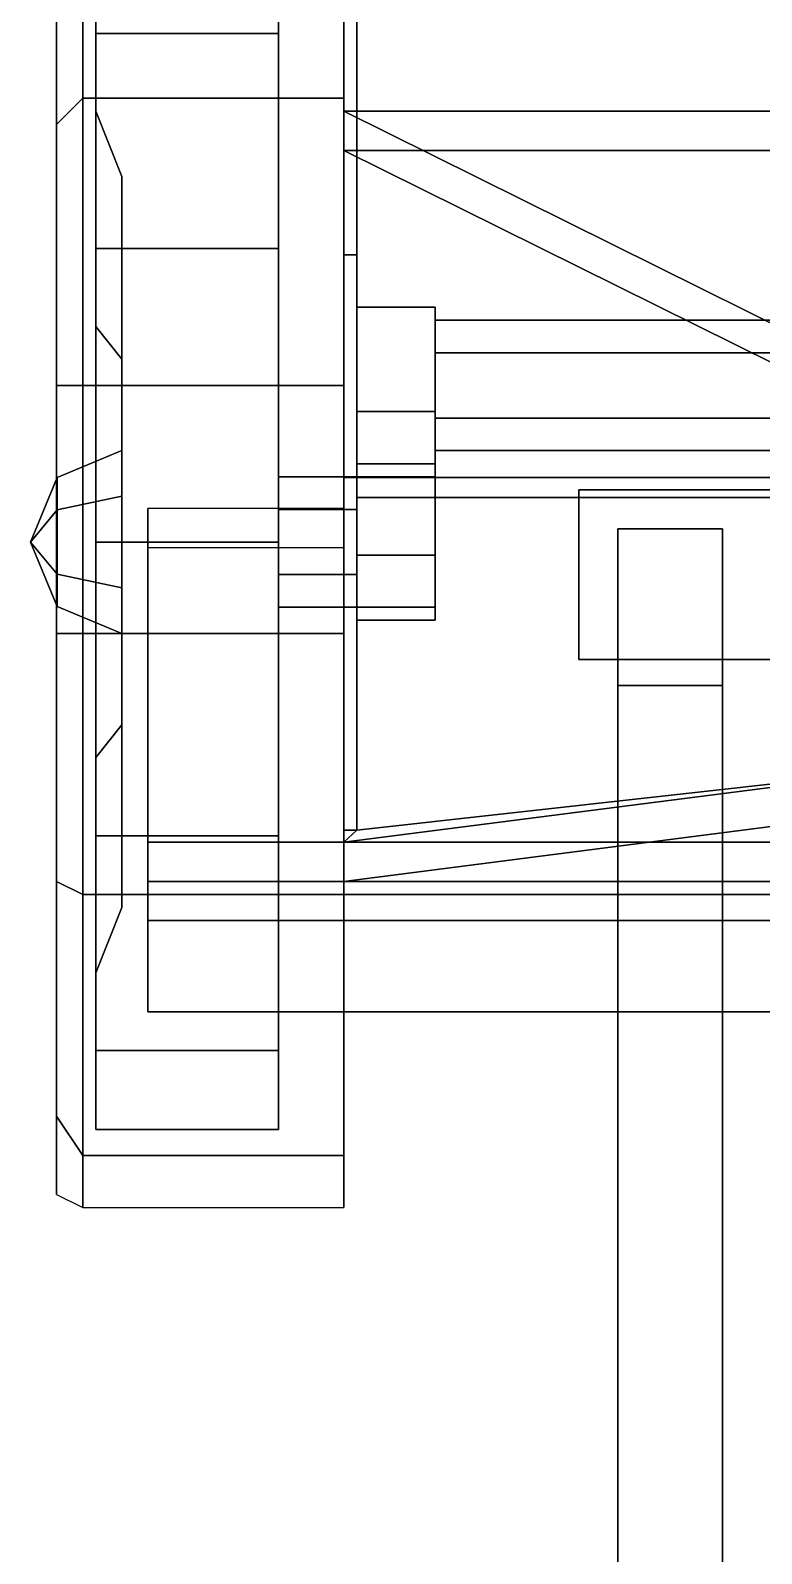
# Model space of a CAD drawing. Header units: millimetres. Extents: x -19 to 0.8, y -3.3 to 6.
# Drawn here: x -0.84 to -0.28, y -0.775 to 0.392 of the extents above; entities that cross this region are included whole.
import ezdxf

# ---------------------------------------------------------------- set-up
doc = ezdxf.new("R2010")
doc.units = ezdxf.units.MM
doc.layers.add('trail2', color=4, linetype='Continuous')
doc.layers.add('wheels', color=2, linetype='Continuous')

msp = doc.modelspace()

# ---------------------------------------------------------------- linework, layer by layer
for points in [[(-0.6, 0.51, 0.48), (-0.6, 0.49, 0.67), (-0.6, 0.2462, 0.48)], [(-0.82, 0.45, 0.66), (-0.82, 0.32, 0.84), (-0.8, 0.34, 0.86), (-0.8, 0.49, 0.67)], [(-0.8, 0.49, 0.67), (-0.8, 0.34, 0.86), (-0.6, 0.34, 0.86), (-0.6, 0.49, 0.67)], [(-0.6, 0.49, 0.67), (-0.6, 0.34, 0.86), (-0.6, 0.2462, 0.48)], [(-0.82, 0.42, 0.65), (-0.82, 0.3, 0.81), (-0.82, 0.32, 0.84), (-0.82, 0.45, 0.66)], [(-0.12, 0.45, 1.05), (-0.12, 0.0495, 0.926), (-0.6, 0.0495, 0.926), (-0.6, 0.45, 1.05)], [(-0.6, 0.45, 1.05), (-0.6, 0.0495, 0.926), (-0.6, 0.034, 0.9613), (-0.6, 0.43, 1.09)], [(-0.6, 0.43, 1.09), (-0.6, 0.034, 0.9613), (-0.6, -0.2208, 1.5392), (-0.6, 0.22, 1.5)], [(-0.6, 0.22, 1.5), (-0.59, 0.22, 1.5), (-0.59, 0.43, 1.09), (-0.6, 0.43, 1.09)], [(-0.59, 0.43, 1.09), (-0.59, 0.034, 0.9613), (-0.12, 0.034, 0.9613), (-0.12, 0.43, 1.09)], [(-0.59, 0.22, 1.5), (-0.59, -0.2208, 1.5392), (-0.59, 0.034, 0.9613), (-0.59, 0.43, 1.09)], [(-0.82, 0.32, 0.84), (-0.82, 0.12, 0.96), (-0.8, 0.12, 0.98), (-0.8, 0.34, 0.86)], [(-0.8, 0.34, 0.86), (-0.8, 0.12, 0.98), (-0.6, 0.12, 0.98), (-0.6, 0.34, 0.86)], [(-0.6, 0.34, 0.86), (-0.6, 0.1576, 0.9595), (-0.6, 0.2462, 0.48)], [(-0.6, 0.33, 0.29), (-0.6, 0.3, 0.29), (-0.6, -0.0043, 0.98), (-0.6, 0.0257, 0.98)], [(0.6, 0.33, 0.29), (0.6, 0.3, 0.29), (-0.6, 0.3, 0.29), (-0.6, 0.33, 0.29)], [(0.12, 0.0919, 0.83), (0.6, 0.33, 0.29), (-0.6, 0.33, 0.29), (-0.12, 0.0919, 0.83)], [(-0.12, 0.0919, 0.83), (-0.6, 0.33, 0.29), (-0.6, 0.0495, 0.926), (-0.12, 0.0495, 0.926)], [(-0.82, 0.3, 0.81), (-0.82, 0.12, 0.92), (-0.82, 0.12, 0.96), (-0.82, 0.32, 0.84)], [(-0.6, -0.26, 1.56), (-0.6, 0.3, 0.29), (-0.12, 0.0619, 0.83), (-0.12, -0.1983, 1.42)], [(-0.12, 0.0619, 0.83), (-0.6, 0.3, 0.29), (0.6, 0.3, 0.29), (0.12, 0.0619, 0.83)], [(-0.6, 0.1576, 0.9595), (-0.6, 0.0495, 0.926), (-0.6, 0.2462, 0.48)], [(-0.6, -0.2208, 1.5392), (-0.59, -0.2208, 1.5392), (-0.59, 0.22, 1.5), (-0.6, 0.22, 1.5)], [(-0.59, 0.05, 0.42), (-0.59, -0.05, 0.48), (-0.59, 0.06, 0.58), (-0.59, 0.18, 0.52)], [(-0.53, 0.18, 0.52), (-0.53, 0.05, 0.42), (-0.59, 0.05, 0.42), (-0.59, 0.18, 0.52)], [(-0.59, 0.18, 0.52), (-0.59, 0.06, 0.58), (-0.59, 0.1, 0.61), (-0.59, 0.18, 0.6)], [(-0.59, 0.18, 0.6), (-0.59, 0.1, 0.61), (-0.53, 0.1, 0.61), (-0.53, 0.18, 0.6)], [(-0.53, 0.18, 0.6), (-0.53, 0.18, 0.52), (-0.59, 0.18, 0.52), (-0.59, 0.18, 0.6)], [(-0.53, 0.06, 0.58), (-0.53, -0.05, 0.48), (-0.53, 0.05, 0.42), (-0.53, 0.18, 0.52)], [(-0.53, 0.1, 0.61), (-0.53, 0.06, 0.58), (-0.53, 0.18, 0.52), (-0.53, 0.18, 0.6)], [(0.53, 0.145, 0.5933), (0.53, 0.17, 0.55), (-0.53, 0.17, 0.55), (-0.53, 0.145, 0.5933)], [(0.53, 0.17, 0.55), (0.53, 0.145, 0.5067), (-0.53, 0.145, 0.5067), (-0.53, 0.17, 0.55)], [(-0.6, 0.1501, 0.63), (-0.6, 0.1501, 0.63), (-0.6, -0.27, 0.91), (-0.6, -0.47, 0.72)], [(-0.6, 0.1501, 0.63), (-0.6, 0.1501, 0.63), (-0.6, -0.47, 0.72), (-0.6, -0.51, 0.63)], [(-0.6, 0.1501, 0.63), (-0.6, 0.1501, 0.63), (-0.6, -0.07, 0.98), (-0.6, -0.27, 0.91)], [(-0.6, -0.0043, 0.98), (-0.6, -0.07, 0.98), (-0.6, 0.1501, 0.63)], [(0.53, 0.095, 0.5933), (0.53, 0.145, 0.5933), (-0.53, 0.145, 0.5933), (-0.53, 0.095, 0.5933)], [(0.53, 0.145, 0.5067), (0.53, 0.095, 0.5067), (-0.53, 0.095, 0.5067), (-0.53, 0.145, 0.5067)], [(-0.82, 0.12, 0.96), (-0.82, -0.07, 0.96), (-0.8, -0.07, 0.98), (-0.8, 0.12, 0.98)], [(-0.82, 0.12, 0.92), (-0.82, -0.07, 0.92), (-0.82, -0.07, 0.96), (-0.82, 0.12, 0.96)], [(-0.8, 0.12, 0.98), (-0.8, -0.07, 0.98), (-0.6, -0.07, 0.98), (-0.6, 0.12, 0.98)], [(-0.59, 0.1, 0.61), (-0.59, 0.06, 0.58), (-0.53, 0.06, 0.58), (-0.53, 0.1, 0.61)], [(0.53, 0.07, 0.55), (0.53, 0.095, 0.5933), (-0.53, 0.095, 0.5933), (-0.53, 0.07, 0.55)], [(0.53, 0.095, 0.5067), (0.53, 0.07, 0.55), (-0.53, 0.07, 0.55), (-0.53, 0.095, 0.5067)], [(-0.59, 0.06, 0.58), (-0.59, -0.05, 0.48), (-0.53, -0.05, 0.48), (-0.53, 0.06, 0.58)], [(-0.59, 0.025, 0.4933), (-0.59, 0.05, 0.45), (-0.65, 0.05, 0.45), (-0.65, 0.025, 0.4933)], [(-0.59, 0.05, 0.45), (-0.59, 0.025, 0.4067), (-0.65, 0.025, 0.4067), (-0.65, 0.05, 0.45)], [(-0.59, -0.01, 0.38), (-0.59, -0.06, 0.43), (-0.59, -0.05, 0.48), (-0.59, 0.05, 0.42)], [(-0.53, 0.05, 0.42), (-0.53, -0.01, 0.38), (-0.59, -0.01, 0.38), (-0.59, 0.05, 0.42)], [(-0.53, -0.05, 0.48), (-0.53, -0.06, 0.43), (-0.53, -0.01, 0.38), (-0.53, 0.05, 0.42)], [(-0.42, 0.04, 0.7), (-0.42, -0.09, 0.7), (-0.42, -0.09, 0.78), (-0.42, 0.04, 0.78)], [(0.42, 0.04, 0.78), (0.42, 0.04, 0.7), (-0.42, 0.04, 0.7), (-0.42, 0.04, 0.78)], [(0.42, 0.04, 0.7), (0.42, -0.09, 0.7), (-0.42, -0.09, 0.7), (-0.42, 0.04, 0.7)], [(-0.42, 0.04, 0.78), (-0.42, -0.09, 0.78), (0.42, -0.09, 0.78), (0.42, 0.04, 0.78)], [(-0.6, -0.23, 1.56), (-0.6, 0.0257, 0.98), (-0.75, 0.0257, 0.98), (-0.75, -0.23, 1.56)], [(-0.75, 0.0257, 0.98), (-0.75, -0.0043, 0.98), (-0.75, -0.26, 1.56), (-0.75, -0.23, 1.56)], [(-0.59, -0.025, 0.4933), (-0.59, 0.025, 0.4933), (-0.65, 0.025, 0.4933), (-0.65, -0.025, 0.4933)], [(-0.59, 0.025, 0.4067), (-0.59, -0.025, 0.4067), (-0.65, -0.025, 0.4067), (-0.65, 0.025, 0.4067)], [(-0.12, -0.1683, 1.42), (-0.12, 0.034, 0.9613), (-0.59, 0.034, 0.9613), (-0.59, -0.2208, 1.5392)], [(-0.75, -0.26, 1.56), (-0.75, -0.0043, 0.98), (-0.6, -0.0043, 0.98), (-0.6, -0.26, 1.56)], [(-0.53, -0.01, 0.38), (-0.53, -0.06, 0.43), (-0.59, -0.06, 0.43), (-0.59, -0.01, 0.38)], [(-0.59, -0.05, 0.45), (-0.59, -0.025, 0.4933), (-0.65, -0.025, 0.4933), (-0.65, -0.05, 0.45)], [(-0.59, -0.025, 0.4067), (-0.59, -0.05, 0.45), (-0.65, -0.05, 0.45), (-0.65, -0.025, 0.4067)], [(-0.59, -0.05, 0.48), (-0.59, -0.06, 0.43), (-0.53, -0.06, 0.43), (-0.53, -0.05, 0.48)], [(-0.82, -0.07, 0.92), (-0.82, -0.25, 0.87), (-0.82, -0.26, 0.89), (-0.82, -0.07, 0.96)], [(-0.82, -0.07, 0.96), (-0.82, -0.26, 0.89), (-0.8, -0.27, 0.91), (-0.8, -0.07, 0.98)], [(-0.6, -0.27, 0.91), (-0.6, -0.07, 0.98), (-0.8, -0.07, 0.98), (-0.8, -0.27, 0.91)], [(-0.42, -0.09, 0.78), (-0.42, -0.09, 0.7), (0.42, -0.09, 0.7), (0.42, -0.09, 0.78)], [(0.6, -0.23, 1.56), (0.12, -0.1683, 1.42), (-0.12, -0.1683, 1.42), (-0.6, -0.23, 1.56)], [(-0.6, -0.23, 1.56), (-0.6, -0.23, 1.56), (-0.12, -0.1683, 1.42), (-0.59, -0.2208, 1.5392)], [(-0.6, -0.26, 1.56), (-0.12, -0.1983, 1.42), (0.12, -0.1983, 1.42), (0.6, -0.26, 1.56)], [(-0.6, -0.23, 1.56), (-0.6, -0.23, 1.56), (-0.59, -0.2208, 1.5392), (-0.6, -0.2208, 1.5392)], [(0.75, -0.27, 1.63), (0.75, -0.23, 1.56), (-0.75, -0.23, 1.56), (-0.75, -0.27, 1.63)], [(-0.75, -0.23, 1.56), (-0.75, -0.26, 1.56), (-0.75, -0.29, 1.61), (-0.75, -0.27, 1.63)], [(-0.82, -0.25, 0.87), (-0.82, -0.42, 0.7), (-0.82, -0.44, 0.72), (-0.82, -0.26, 0.89)], [(-0.82, -0.26, 0.89), (-0.82, -0.44, 0.72), (-0.8, -0.47, 0.72), (-0.8, -0.27, 0.91)], [(-0.75, -0.29, 1.61), (-0.75, -0.26, 1.56), (0.75, -0.26, 1.56), (0.75, -0.29, 1.61)], [(-0.6, -0.47, 0.72), (-0.6, -0.27, 0.91), (-0.8, -0.27, 0.91), (-0.8, -0.47, 0.72)], [(-0.75, -0.27, 1.63), (-0.75, -0.29, 1.61), (-0.75, -0.36, 1.63), (-0.75, -0.36, 1.66)], [(0.75, -0.36, 1.66), (0.75, -0.27, 1.63), (-0.75, -0.27, 1.63), (-0.75, -0.36, 1.66)], [(-0.75, -0.36, 1.63), (-0.75, -0.29, 1.61), (0.75, -0.29, 1.61), (0.75, -0.36, 1.63)], [(-0.75, -0.36, 1.66), (-0.75, -0.36, 1.63), (0.75, -0.36, 1.63), (0.75, -0.36, 1.66)], [(-0.82, -0.42, 0.7), (-0.82, -0.48, 0.61), (-0.82, -0.5, 0.62), (-0.82, -0.44, 0.72)], [(-0.82, -0.44, 0.72), (-0.82, -0.5, 0.62), (-0.8, -0.51, 0.63), (-0.8, -0.47, 0.72)], [(-0.6, -0.51, 0.63), (-0.6, -0.47, 0.72), (-0.8, -0.47, 0.72), (-0.8, -0.51, 0.63)]]:
    msp.add_3dface(points)
at = {"layer": 'trail2'}
for points in [[(-0.39, -0.11, 0.7), (-0.39, 0.01, 0.7), (-0.31, 0.01, 0.7), (-0.31, -0.11, 0.7)], [(-0.31, 0.01, 0.65), (-0.39, 0.01, 0.65), (-0.39, -0.11, 0.65), (-0.31, -0.11, 0.65)], [(-0.31, 0.01, 0.7), (-0.39, 0.01, 0.7), (-0.39, 0.01, 0.65), (-0.31, 0.01, 0.65)], [(-0.39, -0.11, 0.65), (-0.39, 0.01, 0.65), (-0.39, 0.01, 0.7), (-0.39, -0.11, 0.7)], [(-0.39, -0.11, 0.83), (-0.39, 0.01, 0.83), (-0.31, 0.01, 0.83), (-0.31, -0.11, 0.83)], [(-0.31, 0.01, 0.78), (-0.39, 0.01, 0.78), (-0.39, -0.11, 0.78), (-0.31, -0.11, 0.78)], [(-0.39, -0.11, 0.78), (-0.39, 0.01, 0.78), (-0.39, 0.01, 0.83), (-0.39, -0.11, 0.83)], [(-0.31, 0.01, 0.83), (-0.39, 0.01, 0.83), (-0.39, 0.01, 0.78), (-0.31, 0.01, 0.78)], [(-0.31, -0.11, 0.7), (-0.31, 0.01, 0.7), (-0.31, 0.01, 0.65), (-0.31, -0.11, 0.65)], [(-0.31, -0.11, 0.83), (-0.31, 0.01, 0.83), (-0.31, 0.01, 0.78), (-0.31, -0.11, 0.78)], [(-0.39, -0.11, 0.7), (-0.31, -0.11, 0.7), (-0.31, -0.11, 0.78), (-0.39, -0.11, 0.78)], [(-0.31, -0.11, 0.83), (-0.31, -3.05, 0.14), (-0.39, -3.05, 0.14), (-0.39, -0.11, 0.83)], [(-0.39, -0.11, 0.83), (-0.39, -3.05, 0.14), (-0.39, -3.05, 0.02), (-0.39, -0.11, 0.65)], [(-0.39, -3.05, 0.02), (-0.31, -3.05, 0.02), (-0.31, -0.11, 0.65), (-0.39, -0.11, 0.65)], [(-0.31, -0.11, 0.65), (-0.31, -3.05, 0.02), (-0.31, -3.05, 0.14), (-0.31, -0.11, 0.83)]]:
    msp.add_3dface(points, dxfattribs=at)
at = {"layer": 'wheels'}
for points in [[(-0.65, 0.3897, 0.675), (-0.65, 0.45, 0.45), (-0.79, 0.45, 0.45), (-0.79, 0.3897, 0.675)], [(-0.65, 0.45, 0.45), (-0.65, 0.3897, 0.225), (-0.79, 0.3897, 0.225), (-0.79, 0.45, 0.45)], [(-0.79, 0.3897, 0.675), (-0.79, 0.45, 0.45), (-0.79, 0.33, 0.45), (-0.79, 0.165, 0.7358)], [(-0.79, 0.45, 0.45), (-0.79, 0.3897, 0.225), (-0.79, 0.33, 0.45)], [(-0.65, -0.3897, 0.675), (-0.65, 0.45, 0.45), (-0.65, 0.3897, 0.675), (-0.65, -0.225, 0.8397)], [(-0.65, -0.45, 0.45), (-0.65, 0.3897, 0.225), (-0.65, 0.45, 0.45), (-0.65, -0.3897, 0.675)], [(-0.65, 0.225, 0.8397), (-0.65, 0.3897, 0.675), (-0.79, 0.3897, 0.675), (-0.79, 0.225, 0.8397)], [(-0.65, 0.3897, 0.225), (-0.65, 0.225, 0.0603), (-0.79, 0.225, 0.0603), (-0.79, 0.3897, 0.225)], [(-0.79, 0.225, 0.8397), (-0.79, 0.3897, 0.675), (-0.79, 0.165, 0.7358)], [(-0.79, 0.3897, 0.225), (-0.79, 0.225, 0.0603), (-0.79, 0.165, 0.1642), (-0.79, 0.33, 0.45)], [(-0.65, -0.225, 0.8397), (-0.65, 0.3897, 0.675), (-0.65, 0.225, 0.8397), (-0.65, 0, 0.9)], [(-0.65, -0.3897, 0.225), (-0.65, 0.225, 0.0603), (-0.65, 0.3897, 0.225), (-0.65, -0.45, 0.45)], [(-0.77, 0.28, 0.45), (-0.77, 0.14, 0.6925), (-0.79, 0.165, 0.7358), (-0.79, 0.33, 0.45)], [(-0.77, 0.14, 0.2075), (-0.77, 0.28, 0.45), (-0.79, 0.33, 0.45), (-0.79, 0.165, 0.1642)], [(-0.77, 0.035, 0.3894), (-0.77, 0.07, 0.45), (-0.77, 0.28, 0.45), (-0.77, 0.14, 0.2075)], [(-0.77, 0.07, 0.45), (-0.77, 0.035, 0.5106), (-0.77, 0.14, 0.6925), (-0.77, 0.28, 0.45)], [(-0.65, 0, 0.9), (-0.65, 0.225, 0.8397), (-0.79, 0.225, 0.8397), (-0.79, 0, 0.9)], [(-0.65, 0.225, 0.0603), (-0.65, 0), (-0.79, 0), (-0.79, 0.225, 0.0603)], [(-0.79, 0, 0.9), (-0.79, 0.225, 0.8397), (-0.79, 0.165, 0.7358), (-0.79, -0.165, 0.7358)], [(-0.79, 0.225, 0.0603), (-0.79, 0), (-0.79, 0.165, 0.1642)], [(-0.65, -0.225, 0.0603), (-0.65, 0), (-0.65, 0.225, 0.0603), (-0.65, -0.3897, 0.225)], [(-0.77, 0.14, 0.6925), (-0.77, -0.14, 0.6925), (-0.79, -0.165, 0.7358), (-0.79, 0.165, 0.7358)], [(-0.77, -0.14, 0.2075), (-0.77, 0.14, 0.2075), (-0.79, 0.165, 0.1642), (-0.79, -0.165, 0.1642)], [(-0.79, 0), (-0.79, -0.225, 0.0603), (-0.79, -0.165, 0.1642), (-0.79, 0.165, 0.1642)], [(-0.77, -0.035, 0.3894), (-0.77, 0.035, 0.3894), (-0.77, 0.14, 0.2075), (-0.77, -0.14, 0.2075)], [(-0.77, 0.035, 0.5106), (-0.77, -0.035, 0.5106), (-0.77, -0.14, 0.6925), (-0.77, 0.14, 0.6925)], [(-0.8195, 0.0495, 0.45), (-0.77, 0.07, 0.45), (-0.77, 0.035, 0.3894), (-0.8195, 0.0247, 0.4071)], [(-0.8195, 0.0247, 0.4929), (-0.77, 0.035, 0.5106), (-0.77, 0.07, 0.45), (-0.8195, 0.0495, 0.45)], [(-0.84, 0, 0.45), (-0.8195, 0.0495, 0.45), (-0.8195, 0.0247, 0.4071), (-0.84, 0, 0.45)], [(-0.84, 0, 0.45), (-0.8195, 0.0247, 0.4929), (-0.8195, 0.0495, 0.45), (-0.84, 0, 0.45)], [(-0.84, 0, 0.45), (-0.8195, 0.0247, 0.4071), (-0.8195, -0.0247, 0.4071), (-0.84, 0, 0.45)], [(-0.84, 0, 0.45), (-0.8195, -0.0247, 0.4929), (-0.8195, 0.0247, 0.4929), (-0.84, 0, 0.45)], [(-0.8195, 0.0247, 0.4071), (-0.77, 0.035, 0.3894), (-0.77, -0.035, 0.3894), (-0.8195, -0.0247, 0.4071)], [(-0.8195, -0.0247, 0.4929), (-0.77, -0.035, 0.5106), (-0.77, 0.035, 0.5106), (-0.8195, 0.0247, 0.4929)], [(-0.84, 0, 0.45), (-0.8195, -0.0247, 0.4071), (-0.8195, -0.0495, 0.45), (-0.84, 0, 0.45)], [(-0.84, 0, 0.45), (-0.8195, -0.0495, 0.45), (-0.8195, -0.0247, 0.4929), (-0.84, 0, 0.45)], [(-0.65, 0), (-0.65, -0.225, 0.0603), (-0.79, -0.225, 0.0603), (-0.79, 0)], [(-0.79, -0.225, 0.8397), (-0.79, 0, 0.9), (-0.79, -0.165, 0.7358)], [(-0.65, -0.225, 0.8397), (-0.65, 0, 0.9), (-0.79, 0, 0.9), (-0.79, -0.225, 0.8397)], [(-0.8195, -0.0247, 0.4071), (-0.77, -0.035, 0.3894), (-0.77, -0.07, 0.45), (-0.8195, -0.0495, 0.45)], [(-0.8195, -0.0495, 0.45), (-0.77, -0.07, 0.45), (-0.77, -0.035, 0.5106), (-0.8195, -0.0247, 0.4929)], [(-0.77, -0.07, 0.45), (-0.77, -0.035, 0.3894), (-0.77, -0.14, 0.2075), (-0.77, -0.28, 0.45)], [(-0.77, -0.035, 0.5106), (-0.77, -0.07, 0.45), (-0.77, -0.28, 0.45), (-0.77, -0.14, 0.6925)], [(-0.77, -0.14, 0.6925), (-0.77, -0.28, 0.45), (-0.79, -0.33, 0.45), (-0.79, -0.165, 0.7358)], [(-0.77, -0.28, 0.45), (-0.77, -0.14, 0.2075), (-0.79, -0.165, 0.1642), (-0.79, -0.33, 0.45)], [(-0.79, -0.3897, 0.225), (-0.79, -0.45, 0.45), (-0.79, -0.33, 0.45), (-0.79, -0.165, 0.1642)], [(-0.79, -0.225, 0.0603), (-0.79, -0.3897, 0.225), (-0.79, -0.165, 0.1642)], [(-0.79, -0.3897, 0.675), (-0.79, -0.225, 0.8397), (-0.79, -0.165, 0.7358), (-0.79, -0.33, 0.45)], [(-0.65, -0.3897, 0.675), (-0.65, -0.225, 0.8397), (-0.79, -0.225, 0.8397), (-0.79, -0.3897, 0.675)], [(-0.65, -0.225, 0.0603), (-0.65, -0.3897, 0.225), (-0.79, -0.3897, 0.225), (-0.79, -0.225, 0.0603)], [(-0.79, -0.45, 0.45), (-0.79, -0.3897, 0.675), (-0.79, -0.33, 0.45)], [(-0.65, -0.45, 0.45), (-0.65, -0.3897, 0.675), (-0.79, -0.3897, 0.675), (-0.79, -0.45, 0.45)], [(-0.65, -0.3897, 0.225), (-0.65, -0.45, 0.45), (-0.79, -0.45, 0.45), (-0.79, -0.3897, 0.225)]]:
    msp.add_3dface(points, dxfattribs=at)

doc.saveas('drawing.dxf')
